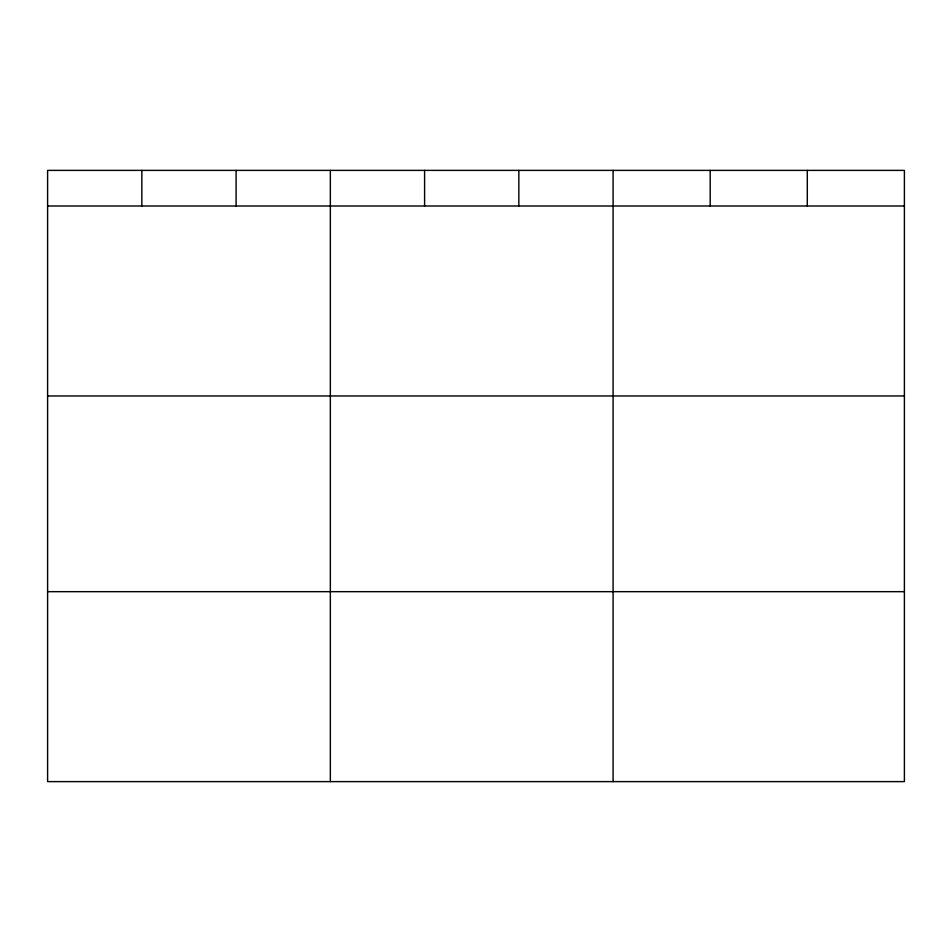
<?xml version="1.0" encoding="UTF-8"?>
<svg xmlns="http://www.w3.org/2000/svg" width="952" height="952" viewBox="0 0 952 952"><rect width="100%" height="100%" fill="white"/><g stroke="black" fill="none" stroke-linecap="round" stroke-linejoin="round"><path stroke-width="1.43" d="M904.4 395.961L904.4 170.384L47.6 170.384L47.6 781.616L904.4 781.616L904.4 395.961L47.6 395.961M47.6 206.001L904.4 206.001M47.6 591.668L904.4 591.668M807.296 170.384L807.296 206.001M710.192 170.384L710.192 206.001M613.088 170.384L613.088 781.616M518.84 170.384L518.84 206.001M424.592 170.384L424.592 206.001M330.344 170.384L330.344 781.616M236.096 170.384L236.096 206.001M141.848 170.384L141.848 206.001"/></g></svg>
